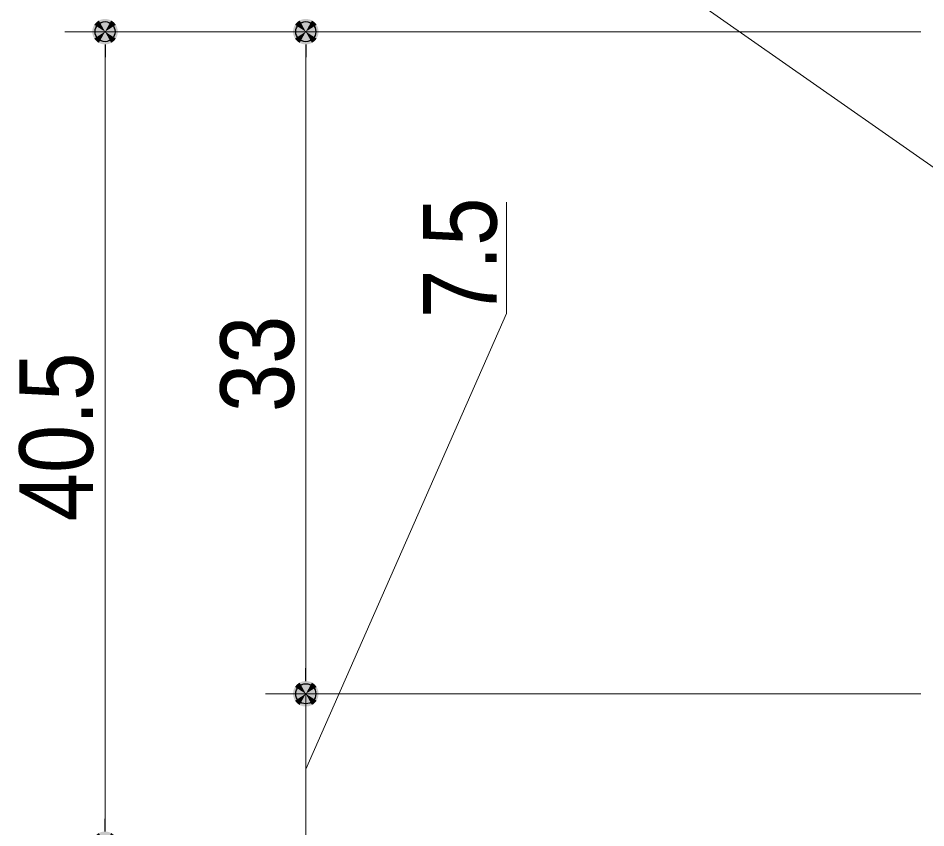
# Model space of a CAD drawing. Units: millimetres, scale not verified, with parts at other scales. Extents: x -6062 to 6062, y -3045 to 3045.
# Drawn here: x 299 to 751.2, y 603.2 to 1006.7 of the extents above; entities that cross this region are included whole.
import ezdxf
from ezdxf.enums import TextEntityAlignment as Align

# ---------------------------------------------------------------- set-up
doc = ezdxf.new("R2010")
doc.units = ezdxf.units.MM
doc.header["$LTSCALE"] = 20
doc.header["$PDMODE"] = 32
doc.header["$PDSIZE"] = 10
for name, color, linetype, lineweight in [('0-1_2寸法-3', 7, 'Continuous', 15), ('0-2_2寸法-1', 7, 'Continuous', 15), ('0-3_0', 7, 'Continuous', 25), ('0-5_2寸法-2', 7, 'Continuous', 15)]:
    doc.layers.add(name, color=color, linetype=linetype, lineweight=lineweight)
doc.layers.add('0-4_Defpoints', color=7, linetype='Continuous')
doc.styles.add('ＭＳ Ｐゴシック', font='')
doc.styles.get('ＭＳ Ｐゴシック').set_extended_font_data('MS PGothic')

# ---------------------------------------------------------------- blocks, each defined once
blk = doc.blocks.new('_Dot')
at = {"layer": '0-3_0'}
blk.add_line((-10, 0), (-20, 0), dxfattribs=at)
for points in [[(0, 0), (-7.29, 6.85), (-6.37, 7.71)], [(0, 0), (-6.37, 7.71), (-5.36, 8.44)], [(0, 0), (-5.36, 8.44), (-4.26, 9.05)], [(0, 0), (-4.26, 9.05), (-3.09, 9.51)], [(0, 0), (-3.09, 9.51), (-1.87, 9.82)], [(0, 0), (-1.87, 9.82), (-0.63, 9.98)], [(0, 0), (-0.63, 9.98), (0.63, 9.98)], [(0, 0), (0.63, 9.98), (1.87, 9.82)], [(0, 0), (1.87, 9.82), (3.09, 9.51)], [(0, 0), (3.09, 9.51), (4.26, 9.05)], [(0, 0), (4.26, 9.05), (5.36, 8.44)], [(0, 0), (5.36, 8.44), (6.37, 7.71)], [(0, 0), (6.37, 7.71), (7.29, 6.85)], [(0, 0), (-10, 0), (-9.92, 1.25)], [(0, 0), (-9.92, -1.25), (-10, 0)], [(0, 0), (-9.92, 1.25), (-9.69, 2.49)], [(0, 0), (-9.69, -2.49), (-9.92, -1.25)], [(0, 0), (-9.69, 2.49), (-9.3, 3.68)], [(0, 0), (-9.3, -3.68), (-9.69, -2.49)], [(0, 0), (-9.3, 3.68), (-8.76, 4.82)], [(0, 0), (-8.76, -4.82), (-9.3, -3.68)], [(0, 0), (-8.76, 4.82), (-8.09, 5.88)], [(0, 0), (-8.09, -5.88), (-8.76, -4.82)], [(0, 0), (-8.09, 5.88), (-7.29, 6.85)], [(0, 0), (-7.29, -6.85), (-8.09, -5.88)], [(0, 0), (-6.37, -7.71), (-7.29, -6.85)], [(0, 0), (-5.36, -8.44), (-6.37, -7.71)], [(0, 0), (-4.26, -9.05), (-5.36, -8.44)], [(0, 0), (-3.09, -9.51), (-4.26, -9.05)], [(0, 0), (-1.87, -9.82), (-3.09, -9.51)], [(0, 0), (-0.63, -9.98), (-1.87, -9.82)], [(0, 0), (0.63, -9.98), (-0.63, -9.98)], [(0, 0), (7.29, 6.85), (8.09, 5.88)], [(0, 0), (8.09, 5.88), (8.76, 4.82)], [(0, 0), (8.76, 4.82), (9.3, 3.68)], [(0, 0), (9.3, 3.68), (9.69, 2.49)], [(0, 0), (9.69, 2.49), (9.92, 1.25)], [(0, 0), (9.92, 1.25), (10, 0)], [(0, 0), (1.87, -9.82), (0.63, -9.98)], [(0, 0), (3.09, -9.51), (1.87, -9.82)], [(0, 0), (4.26, -9.05), (3.09, -9.51)], [(0, 0), (5.36, -8.44), (4.26, -9.05)], [(0, 0), (6.37, -7.71), (5.36, -8.44)], [(0, 0), (7.29, -6.85), (6.37, -7.71)], [(0, 0), (8.09, -5.88), (7.29, -6.85)], [(0, 0), (8.76, -4.82), (8.09, -5.88)], [(0, 0), (9.3, -3.68), (8.76, -4.82)], [(0, 0), (9.69, -2.49), (9.3, -3.68)], [(0, 0), (9.92, -1.25), (9.69, -2.49)], [(0, 0), (10, 0), (9.92, -1.25)]]:
    blk.add_solid(points, dxfattribs=at)

msp = doc.modelspace()

# ---------------------------------------------------------------- linework, layer by layer
at = {"layer": '0-1_2寸法-3'}
msp.add_lwpolyline([(758.68, 929.74), (600.86, 1040.25), (412.57, 1040.25)], dxfattribs=at)
at = {"layer": '0-2_2寸法-1'}
for p, q in [((422.31, 1000), (322.31, 1000)), ((748.68, 1000), (422.31, 1000)), ((342.31, 607.71), (342.31, 987.29)), ((442.31, 987.29), (442.31, 682.71)), ((748.68, 670), (422.31, 670))]:
    msp.add_line(p, q, dxfattribs=at)
at = {"layer": '0-4_Defpoints'}
for p in [(342.31, 1000), (442.31, 1000), (442.31, 670), (442.31, 670)]:
    msp.add_point(p, dxfattribs=at)
at = {"layer": '0-5_2寸法-2'}
for p, q in [((442.31, 682.71), (442.31, 695.42)), ((738.68, 670), (422.31, 670)), ((442.31, 595), (442.31, 670))]:
    msp.add_line(p, q, dxfattribs=at)
msp.add_lwpolyline([(542.31, 915.01), (542.31, 859.58), (442.31, 632.5)], dxfattribs=at)

# ---------------------------------------------------------------- block references
at = {"layer": '0-2_2寸法-1', "xscale": 0.6356201, "yscale": 0.6356201}
for p, rotation in [((342.31, 1000), 90), ((442.31, 1000), 90), ((442.31, 670), 270), ((342.31, 595), 270)]:
    msp.add_blockref('_Dot', p, dxfattribs=dict(at, rotation=rotation))
at = {"layer": '0-5_2寸法-2', "xscale": 0.6356201, "yscale": 0.6356201, "rotation": 270}
msp.add_blockref('_Dot', (442.31, 670), dxfattribs=at)

# ---------------------------------------------------------------- texts
at = {"layer": '0-2_2寸法-1', "style": 'ＭＳ Ｐゴシック', "width": 0.9}
for s, height, p in [('33', 36.66, (447.37, 810.41)), ('40.5', 36.69, (347.27, 756.01))]:
    msp.add_text(s, height=height, rotation=90, dxfattribs=at).set_placement(p, align=Align.BOTTOM_LEFT)
at = {"layer": '0-5_2寸法-2', "style": 'ＭＳ Ｐゴシック', "width": 0.9}
msp.add_text('7.5', height=36.66, rotation=90, dxfattribs=at).set_placement((548.37, 857.32), align=Align.BOTTOM_LEFT)

doc.saveas('drawing.dxf')
